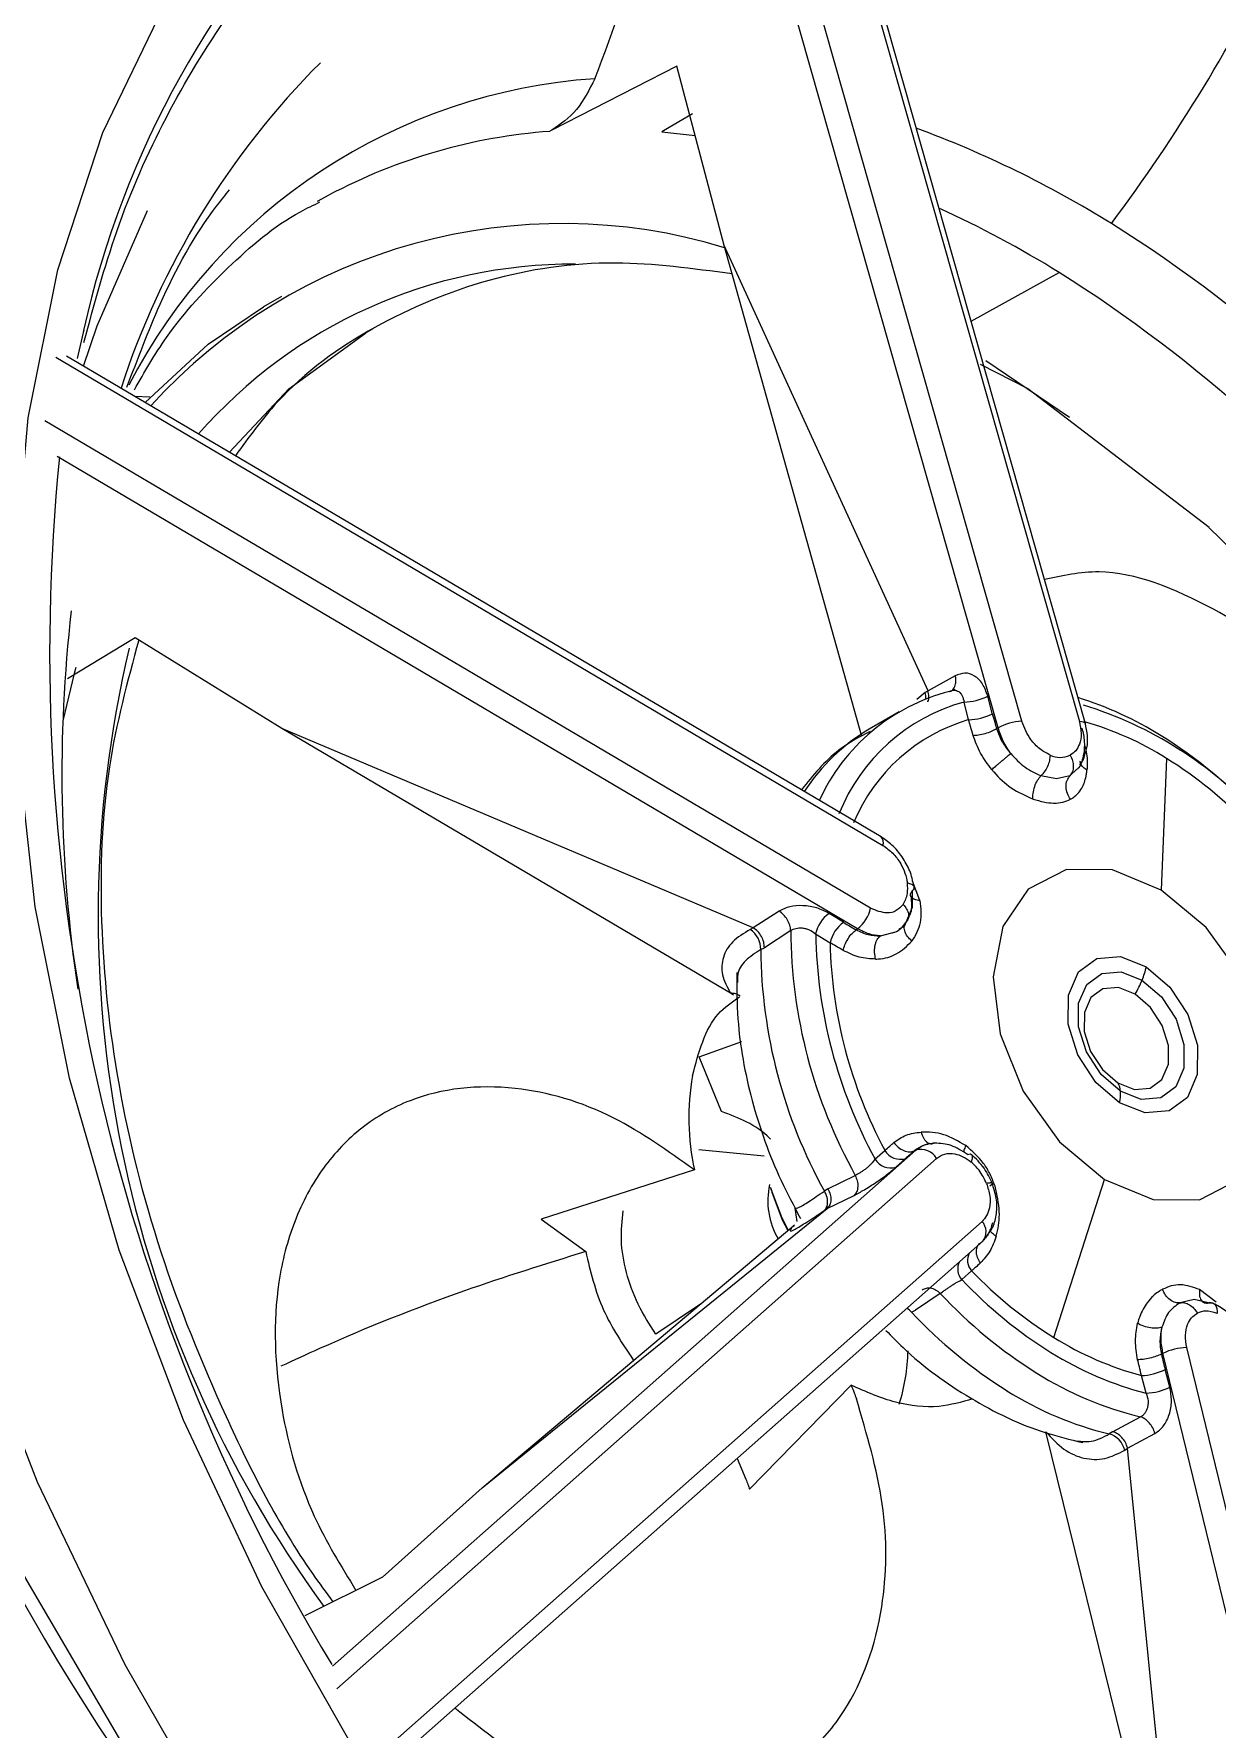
# Model space of a CAD drawing. Extents: x 943 to 1030, y 781 to 934.
# Drawn here: x 958.341 to 959.128, y 860.314 to 861.443 of the extents above; entities that cross this region are included whole.
import ezdxf

# ---------------------------------------------------------------- set-up
doc = ezdxf.new("R2010")
doc.units = 0
doc.header["$MEASUREMENT"] = 0
doc.layers.add('1', color=4, linetype='Continuous')
doc.layers.add('DIM', color=3, linetype='Continuous')
doc.layers.add('GEOMETRY', color=3, linetype='Continuous', lineweight=25)

# ---------------------------------------------------------------- blocks, each defined once
blk = doc.blocks.new('3.5 MID JET')
at = {"layer": 'GEOMETRY'}
for p, q in [((-0.3519, -0.8388), (-0.1807, -1.3435)), ((-0.3368, -0.8421), (-0.1703, -1.3329)), ((-0.2951, -0.8958), (-0.2989, -0.838)), ((-0.4121, -0.8534), (-0.2434, -1.3506)), ((-0.2312, -1.3551), (-0.4036, -0.8468)), ((-0.2951, -0.8958), (-0.2659, -0.9798)), ((0.345, -0.9857), (0.3372, -0.9337)), ((-0.2659, -0.9798), (-0.1833, -1.2635)), ((-0.2659, -0.9798), (-0.1858, -1.237)), ((0.4889, -1.0568), (0.4933, -1.0478)), ((-0.2095, -1.1611), (-0.2163, -1.126)), ((-0.3356, -1.1435), (-0.298, -1.2327)), ((-0.3135, -1.1439), (-0.3284, -1.1439)), ((0.5169, -1.1635), (0.5151, -1.1498)), ((0.4736, -1.2111), (0.4728, -1.2055)), ((0.566, -1.2101), (0.5669, -1.2189)), ((-0.1858, -1.237), (-0.1853, -1.2389)), ((-0.1851, -1.2392), (-0.1855, -1.238)), ((-0.1748, -1.2438), (-0.1836, -1.2415)), ((-0.1838, -1.261), (-0.1833, -1.2635)), ((-0.1833, -1.2635), (-0.1822, -1.2833)), ((-0.1714, -1.269), (-0.172, -1.2662)), ((-0.1714, -1.269), (-0.1702, -1.2892)), ((-0.746, -1.2822), (-0.4078, -1.3861)), ((-0.746, -1.2822), (-0.3767, -1.3401)), ((-0.2687, -1.2885), (-0.2685, -1.2914)), ((-0.2646, -1.311), (-0.2685, -1.2914)), ((-0.1653, -1.3055), (-0.1625, -1.3138)), ((-1.111, -1.3118), (-0.3586, -1.4322)), ((-0.1757, -1.3163), (-0.1728, -1.3245)), ((-1.1137, -1.3279), (-0.3613, -1.4483)), ((-0.2588, -1.336), (-0.2616, -1.3277)), ((-0.1704, -1.3318), (-0.1703, -1.3329)), ((-0.1697, -1.3411), (-0.1698, -1.343)), ((-0.1694, -1.3378), (-0.1695, -1.3388)), ((-0.3208, -1.3693), (-0.2369, -1.4412)), ((0.5493, -1.3722), (0.5492, -1.3707)), ((0.5564, -1.4654), (0.5493, -1.3722)), ((-0.4083, -1.3838), (-0.4078, -1.3861)), ((-0.4078, -1.3861), (-0.4057, -1.4067)), ((-0.3938, -1.3811), (-0.3943, -1.3785)), ((-0.3938, -1.3811), (-0.3918, -1.4021)), ((-0.0299, -1.3835), (-0.0306, -1.3793)), ((-0.0278, -1.3858), (-0.0301, -1.3833)), ((-0.028, -1.3856), (-0.0207, -1.393)), ((-0.0103, -1.3974), (-0.0207, -1.393)), ((-0.0102, -1.3987), (-0.0084, -1.3996)), ((-0.0182, -1.3995), (-0.0044, -1.4001)), ((0.0975, -1.4062), (0.4342, -1.4481)), ((-0.3788, -1.4116), (-0.3668, -1.4133)), ((0.103, -1.4355), (0.1, -1.4126)), ((-0.3811, -1.4277), (-0.3691, -1.4294)), ((-0.3588, -1.431), (-0.3586, -1.4322)), ((0.52, -1.4391), (0.5091, -1.4587)), ((0.5202, -1.4404), (0.52, -1.4391)), ((0.5231, -1.4626), (0.5202, -1.4404)), ((0.1082, -1.4564), (0.1059, -1.4496)), ((0.1084, -1.4586), (0.4342, -1.4481)), ((0.4342, -1.4481), (0.5564, -1.4654)), ((-0.3395, -1.4732), (-0.3336, -1.4651)), ((-0.3336, -1.4651), (-0.332, -1.4557)), ((0.1084, -1.4586), (0.1082, -1.4564)), ((0.1107, -1.4792), (0.1084, -1.4586)), ((-0.3409, -1.478), (-0.3289, -1.4711)), ((-0.3408, -1.4758), (-0.3393, -1.4737)), ((0.0802, -1.4761), (0.0922, -1.4779)), ((0.103, -1.4748), (0.1016, -1.4757)), ((0.0676, -1.4909), (0.0677, -1.4921)), ((0.0677, -1.4921), (0.793, -1.5799)), ((0.0779, -1.4922), (0.0899, -1.4939)), ((0.0214, -1.5149), (0.0273, -1.506)), ((0.0656, -1.5083), (0.8094, -1.5983)), ((0.0197, -1.5238), (0.0214, -1.5149)), ((0.0197, -1.5238), (0.0219, -1.5298)), ((0.7991, -1.6341), (0.0506, -1.5436)), ((0.0055, -1.5876), (-0.0738, -1.5503)), ((0.0477, -1.5467), (0.7919, -1.6368)), ((0.2398, -1.6158), (0.2961, -1.5791)), ((0.2681, -1.5978), (0.2953, -1.5748)), ((0.3242, -1.5802), (0.3314, -1.6468)), ((0.1363, -1.6731), (0.2681, -1.5977))]:
    blk.add_line(p, q, dxfattribs=at)
at = {"layer": 'GEOMETRY', "color": 4}
for p, q in [((-0.0195, -1.3541), (0.4765, -0.9846)), ((-0.0102, -1.3674), (0.5015, -0.9862)), ((0.2516, -1.0525), (0.345, -0.9857)), ((0.5376, -1.0094), (0.0252, -1.3911)), ((0.0309, -1.3922), (0.5356, -1.0162)), ((-0.0263, -1.2595), (0.2516, -1.0525)), ((0.0079, -1.2903), (0.2516, -1.0525)), ((-0.1163, -1.0851), (-0.1476, -1.1042)), ((-0.1255, -1.192), (-0.1163, -1.0851)), ((-0.1349, -1.2383), (-0.1143, -1.1999)), ((-0.0966, -1.2236), (-0.0572, -1.224)), ((-0.0572, -1.224), (-0.0589, -1.2541)), ((-0.1559, -1.2341), (-0.1594, -1.2337)), ((-0.0283, -1.261), (-0.0263, -1.2595)), ((-0.0073, -1.2894), (-0.0071, -1.2921)), ((-0.0033, -1.3127), (-0.0071, -1.2921)), ((0.0079, -1.2903), (0.0078, -1.288)), ((0.0116, -1.3106), (0.0079, -1.2903)), ((-0.0118, -1.3271), (-0.021, -1.3337)), ((-0.0119, -1.3472), (-0.0027, -1.3406)), ((-0.0197, -1.3529), (-0.0195, -1.3541)), ((-0.0296, -1.3663), (-0.0308, -1.374))]:
    blk.add_line(p, q, dxfattribs=at)
at = {"layer": 'GEOMETRY', "color": 4, "flags": 128}
for points in [[(-0.3312, -0.6935), (-0.2029, -0.6763), (-0.0741, -0.6686), (0.0537, -0.6707), (0.1791, -0.6824), (0.3006, -0.7036), (0.4168, -0.7341), (0.5262, -0.7735), (0.6276, -0.8214), (0.7199, -0.8771), (0.8018, -0.9401), (0.8726, -1.0096), (0.9313, -1.0848), (0.9773, -1.1648), (1.01, -1.2487)], [(0.9678, -1.6613), (0.9818, -1.604), (0.9929, -1.5104), (0.9895, -1.4176), (0.9714, -1.3267), (0.9391, -1.2385), (0.8928, -1.1543), (0.8332, -1.075), (0.7608, -1.0016), (0.6766, -0.9348), (0.5815, -0.8755), (0.4766, -0.8243), (0.3633, -0.782), (0.2427, -0.7488), (0.1164, -0.7254), (-0.0143, -0.7118), (-0.1477, -0.7084), (-0.2823, -0.7151), (-0.4165, -0.7318), (-0.5488, -0.7584)], [(-0.392, -0.8339), (-0.2699, -0.8192), (-0.1476, -0.8139), (-0.0266, -0.8182), (0.0917, -0.832), (0.2056, -0.8551), (0.3137, -0.8872), (0.4148, -0.9279), (0.5076, -0.9767), (0.5908, -1.033), (0.6634, -1.096), (0.7245, -1.1651), (0.7734, -1.2393), (0.8094, -1.3176)], [(-0.1869, -1.2337), (-0.179, -1.233), (-0.1594, -1.2337)], [(-0.1868, -1.2341), (-0.1777, -1.2334), (-0.1559, -1.2341)]]:
    blk.add_lwpolyline(points, dxfattribs=at)
at = {"layer": 'GEOMETRY', "flags": 128}
for points in [[(0.3421, -0.9418), (0.3389, -0.9392), (0.3128, -0.92)], [(0.525, -1.0241), (0.5463, -1.0429), (0.6041, -1.1033)], [(0.5468, -1.0333), (0.5459, -1.0325), (0.5314, -1.0221)], [(0.4869, -1.0525), (0.5064, -1.1062), (0.5151, -1.1498)], [(0.4347, -1.0914), (0.4583, -1.1441), (0.4728, -1.2055)], [(-0.0738, -1.5503), (-0.049, -1.5257), (-0.0369, -1.4975), (-0.0392, -1.469), (-0.0555, -1.4438), (-0.0838, -1.4249), (-0.1207, -1.4145), (-0.1618, -1.4139), (-0.2022, -1.4232), (-0.2369, -1.4412)], [(-0.2369, -1.4412), (-0.2617, -1.4659), (-0.2738, -1.4941), (-0.2715, -1.5225), (-0.2553, -1.5477), (-0.2269, -1.5667), (-0.19, -1.5771), (-0.1489, -1.5777), (-0.1085, -1.5684), (-0.0738, -1.5503)], [(-0.1937, -1.4701), (-0.1751, -1.4608), (-0.1535, -1.4569), (-0.1322, -1.4589), (-0.1144, -1.4664), (-0.1028, -1.4785), (-0.0993, -1.4932), (-0.1042, -1.5083), (-0.117, -1.5214)], [(-0.1868, -1.4736), (-0.1716, -1.466), (-0.154, -1.4628), (-0.1366, -1.4644), (-0.1221, -1.4706), (-0.1127, -1.4804), (-0.1098, -1.4924), (-0.1138, -1.5047), (-0.1242, -1.5154)], [(-0.131, -1.5076), (-0.1227, -1.499), (-0.1194, -1.4891), (-0.1218, -1.4796), (-0.1293, -1.4717), (-0.1409, -1.4668), (-0.1548, -1.4655), (-0.1689, -1.4681), (-0.181, -1.4741)], [(-0.117, -1.5214), (-0.1356, -1.5307), (-0.1572, -1.5347), (-0.1785, -1.5327), (-0.1963, -1.5251), (-0.2079, -1.5131), (-0.2114, -1.4984), (-0.2065, -1.4833), (-0.1937, -1.4701)], [(-0.1242, -1.5154), (-0.1394, -1.523), (-0.157, -1.5262), (-0.1744, -1.5246), (-0.1889, -1.5184), (-0.1984, -1.5086), (-0.2013, -1.4966), (-0.1972, -1.4843), (-0.1868, -1.4736)], [(-0.181, -1.4741), (-0.1893, -1.4827), (-0.1926, -1.4925), (-0.1903, -1.5021), (-0.1827, -1.51), (-0.1711, -1.5149), (-0.1572, -1.5162), (-0.1431, -1.5136), (-0.131, -1.5076)], [(0.0477, -1.5467), (0.0478, -1.5467), (0.0485, -1.5465), (0.0492, -1.5459), (0.0499, -1.5449), (0.0506, -1.5436)]]:
    blk.add_lwpolyline(points, dxfattribs=at)
at = {"layer": 'GEOMETRY'}
for centre, radius, start, end in [((-0.0417, -2.179), 1.5204, 62.0765, 102.8559), ((0.3148, -1.4981), 0.7518, 19.287, 61.7799), ((0.346, -1.4271), 0.6639, 9.6193, 58.7016), ((0.3528, -1.429), 0.6488, 3.4939, 58.9171), ((0.1876, -1.5418), 0.6227, 21.3818, 54.7664), ((0.2122, -1.2898), 0.3779, 341.1691, 39.9908), ((0.1453, -1.4547), 0.5459, 22.3068, 49.2142), ((0.148, -1.2115), 0.3701, 320.2975, 25.0031), ((0.1571, -1.2225), 0.3304, 336.9072, 26.0971), ((0.1973, -1.2526), 0.3711, 341.4551, 5.2186), ((-0.2389, -1.159), 0.1287, 229.8038, 245.868), ((-0.1775, -1.2589), 0.00667, 198.8883, 239.256), ((-0.1742, -1.2528), 0.0136, 240.2601, 279.5171), ((-0.1584, -1.5856), 0.3169, 110.3762, 125.2762), ((-0.2728, -1.2759), 0.0133, 287.7854, 305.4983), ((-0.1637, -1.3175), 0.012, 97.7052, 174.2559), ((-0.1551, -1.6089), 0.3174, 110.1777, 125.268), ((-0.1609, -1.3257), 0.012, 97.7052, 174.2553), ((-0.2087, -1.5158), 0.2309, 125.0808, 143.4989), ((-0.1548, -1.6101), 0.3019, 110.7235, 125.2904), ((-0.2582, -1.3376), 0.0105, 38.949, 109.3409), ((-0.1555, -1.6027), 0.286, 111.1728, 125.3084), ((-0.2553, -1.3459), 0.0105, 39.752, 109.2465), ((-0.1823, -1.3315), 0.0121, 277.3291, 353.1388), ((-0.2061, -1.5382), 0.2303, 125.0645, 143.7715), ((-0.2347, -1.3459), 0.00984, 208.1284, 291.2176), ((-0.2018, -1.5449), 0.2215, 125.1086, 143.0252), ((-0.1988, -1.5426), 0.2119, 125.1433, 142.4173), ((-0.4058, -1.3693), 0.0147, 260.238, 321.5744), ((-0.0386, -1.4628), 0.1196, 353.5718, 44.516), ((0.0289, -1.3873), 0.00535, 226.1527, 291.9743), ((-0.3443, -1.4249), 0.0369, 159.0294, 184.4799), ((-0.3323, -1.4265), 0.0369, 159.0294, 184.4799), ((-0.3979, -1.434), 0.0393, 338.7702, 2.6372), ((0.1098, -1.4435), 0.013, 243.5861, 263.0155), ((-0.1781, -1.4475), 0.0275, 235.3246, 251.4774), ((-0.1829, -1.4624), 0.0119, 250.6774, 278.9909), ((0.1144, -1.4894), 0.0367, 158.8341, 184.4563), ((0.1264, -1.4911), 0.0367, 158.8344, 184.4553), ((0.0333, -1.4959), 0.0346, 339.0981, 6.2826), ((-0.0772, -1.4682), 0.0667, 216.1879, 225.107), ((-0.0891, -1.4805), 0.0496, 224.8888, 235.7695), ((0.0478, -1.5286), 0.0155, 131.4709, 182.1751), ((-0.1421, -1.3813), 0.2632, 289.64, 320.0247), ((-0.1175, -1.413), 0.2136, 305.1781, 321.2405), ((-0.1152, -1.3971), 0.2361, 305.1843, 319.9927), ((-0.1598, -1.3542), 0.286, 291.1728, 305.3084), ((-0.1624, -1.3309), 0.3174, 290.1777, 305.268), ((-0.0913, -1.0546), 0.7276, 305.5147, 312.6688), ((-0.0664, -1.1083), 0.7154, 305.3878, 317.0044), ((-0.2087, -0.8767), 0.9406, 285.1992, 305.0426), ((-0.2052, -0.9026), 0.9635, 284.9918, 305.0326), ((1.3424, -1.1065), 1.1537, 210.4708, 221.3196)]:
    blk.add_arc(centre, radius, start, end, dxfattribs=at)
at = {"layer": 'GEOMETRY', "color": 4}
for centre, radius, start, end in [((-0.1456, -2.1292), 1.3011, 61.4788, 98.3956), ((-0.1171, -1.6096), 0.7787, 54.0292, 103.4331), ((-0.0946, -1.798), 0.9678, 60.7613, 75.715), ((-0.1541, -1.3499), 0.1605, 57.1393, 79.743), ((-0.1826, -1.2746), 0.0495, 54.4725, 97.9238), ((-0.1352, -1.602), 0.3378, 67.7558, 96.2441), ((-0.1323, -1.6248), 0.3377, 67.5549, 96.4452), ((-0.001, -1.2752), 0.0155, 245.7863, 304.2534), ((-0.1322, -1.6268), 0.3229, 68.1065, 95.8936), ((-0.1333, -1.6198), 0.3074, 68.5582, 95.4418), ((-0.025, -1.3458), 0.0229, 13.2466, 54.73), ((-0.0342, -1.3524), 0.0229, 13.2476, 54.7297), ((0.0034, -1.348), 0.0237, 194.9818, 234.9549), ((-0.027, -1.4525), 0.1309, 351.6051, 42.7125), ((-0.0296, -1.4304), 0.1308, 7.8255, 34.2835), ((-0.0327, -1.4619), 0.126, 352.7478, 45.3399)]:
    blk.add_arc(centre, radius, start, end, dxfattribs=at)
for points, knots in [([(0.3427, -0.9874), (0.3202, -0.9698), (0.2727, -0.9327), (0.1811, -0.89), (0.0761, -0.8583), (-0.0378, -0.8408), (-0.1559, -0.8394), (-0.244, -0.8459), (-0.29, -0.8571), (-0.2975, -0.8589)], [0, 0, 0, 0, 0.14755, 0.311609, 0.475667, 0.639726, 0.803785, 0.967843, 1, 1, 1, 1]), ([(-0.1255, -1.192), (-0.1071, -1.1805), (-0.0665, -1.1553), (-0.023, -1.1008), (-0.0067, -1.0453), (-0.0124, -0.9986), (-0.0274, -0.9638), (-0.0524, -0.933), (-0.0954, -0.8999), (-0.1587, -0.8756), (-0.2336, -0.8664), (-0.2776, -0.8731), (-0.2964, -0.876)], [0, 0, 0, 0, 0.101882, 0.223584, 0.365122, 0.442631, 0.518643, 0.597034, 0.671658, 0.809321, 0.91851, 1, 1, 1, 1]), ([(-0.1476, -1.1042), (-0.1449, -1.076), (-0.1389, -1.0131), (-0.1377, -0.9411), (-0.1392, -0.8971), (-0.1395, -0.8877)], [0, 0, 0, 0, 0.390126, 0.8694, 1, 1, 1, 1]), ([(-0.1476, -1.1042), (-0.161, -1.102), (-0.1869, -1.0977), (-0.2138, -1.103), (-0.2267, -1.1056)], [0, 0, 0, 0, 0.517611, 1, 1, 1, 1]), ([(-0.067, -1.2151), (-0.0544, -1.2249), (-0.036, -1.239), (-0.0321, -1.2582), (-0.0309, -1.2641)], [0, 0, 0, 0, 0.688261, 1, 1, 1, 1]), ([(-0.1263, -1.2466), (-0.1261, -1.2465), (-0.1133, -1.2414), (-0.1049, -1.2324), (-0.0966, -1.2236)], [0, 0, 0, 0, 0.017137, 1, 1, 1, 1]), ([(-0.0152, -1.2688), (-0.0247, -1.2648), (-0.0506, -1.254), (-0.0973, -1.2438), (-0.1447, -1.2411), (-0.1731, -1.2437), (-0.1825, -1.2445)], [0, 0, 0, 0, 0.187966, 0.512866, 0.839561, 1, 1, 1, 1]), ([(-0.0306, -1.2647), (-0.0296, -1.2641), (-0.0278, -1.2629), (-0.0268, -1.2606), (-0.0263, -1.2595)], [0, 0, 0, 0, 0.506671, 1, 1, 1, 1]), ([(0.0078, -1.288), (0.007, -1.2831), (0.0055, -1.2733), (-0.002, -1.2638), (-0.0125, -1.2584), (-0.0217, -1.2591), (-0.0263, -1.2595)], [0, 0, 0, 0, 0.251892, 0.500433, 0.749846, 1, 1, 1, 1]), ([(-0.0073, -1.2894), (-0.0081, -1.2851), (-0.0095, -1.2766), (-0.0148, -1.2691), (-0.0199, -1.2673), (-0.0216, -1.2666)], [0, 0, 0, 0, 0.402316, 0.793687, 1, 1, 1, 1]), ([(-0.1625, -1.3138), (-0.162, -1.3152), (-0.1612, -1.3177), (-0.1604, -1.3202), (-0.16, -1.3213)], [0, 0, 0, 0, 0.56002, 1, 1, 1, 1]), ([(-0.0033, -1.3127), (-0.0032, -1.3132), (-0.0031, -1.3144), (-0.0033, -1.3163), (-0.0038, -1.3184), (-0.0047, -1.3204), (-0.006, -1.3224), (-0.0082, -1.3249), (-0.0103, -1.3262), (-0.0118, -1.3271)], [0, 0, 0, 0, 0.115656, 0.23293, 0.352443, 0.474766, 0.600412, 0.729821, 1, 1, 1, 1]), ([(-0.0033, -1.3127), (-0.0022, -1.313), (0.0002, -1.3136), (0.0043, -1.3134), (0.0083, -1.3125), (0.0105, -1.3112), (0.0116, -1.3106)], [0, 0, 0, 0, 0.2491881, 0.5000001, 0.750812, 1, 1, 1, 1]), ([(-0.0027, -1.3406), (-0.0004, -1.3387), (0.004, -1.3349), (0.0091, -1.3267), (0.012, -1.318), (0.0117, -1.3131), (0.0116, -1.3106)], [0, 0, 0, 0, 0.254058, 0.503802, 0.751539, 1, 1, 1, 1]), ([(-0.16, -1.3213), (-0.1614, -1.3218), (-0.1642, -1.3227), (-0.1677, -1.3253), (-0.1701, -1.3285), (-0.1703, -1.3307), (-0.1704, -1.3318)], [0, 0, 0, 0, 0.240868, 0.5, 0.759132, 1, 1, 1, 1]), ([(-0.16, -1.3213), (-0.1593, -1.3244), (-0.1579, -1.3307), (-0.1597, -1.3374), (-0.1606, -1.3408)], [0, 0, 0, 0, 0.500266, 1, 1, 1, 1]), ([(-0.1804, -1.3647), (-0.1759, -1.3613), (-0.1667, -1.3545), (-0.1626, -1.3454), (-0.1606, -1.3408)], [0, 0, 0, 0, 0.4954, 1, 1, 1, 1]), ([(-0.1606, -1.3408), (-0.162, -1.3407), (-0.1641, -1.3405), (-0.1666, -1.341), (-0.1683, -1.3417), (-0.1695, -1.3426), (-0.1707, -1.3441), (-0.1708, -1.3455), (-0.1708, -1.3464)], [0, 0, 0, 0, 0.239694, 0.368513, 0.5, 0.631487, 0.760306, 1, 1, 1, 1]), ([(-0.0427, -1.3574), (-0.0411, -1.3541), (-0.038, -1.3475), (-0.032, -1.3423), (-0.029, -1.3397)], [0, 0, 0, 0, 0.499734, 1, 1, 1, 1]), ([(-0.029, -1.3397), (-0.0275, -1.3386), (-0.0249, -1.3365), (-0.0221, -1.3346), (-0.021, -1.3337)], [0, 0, 0, 0, 0.559971, 1, 1, 1, 1]), ([(-0.029, -1.3397), (-0.0281, -1.3405), (-0.026, -1.3421), (-0.0231, -1.3456), (-0.0207, -1.3495), (-0.0201, -1.3518), (-0.0197, -1.3529)], [0, 0, 0, 0, 0.2408679, 0.5, 0.7591321, 1, 1, 1, 1]), ([(-0.0197, -1.3529), (-0.0219, -1.3549), (-0.0263, -1.3588), (-0.0285, -1.3637), (-0.0296, -1.3663)], [0, 0, 0, 0, 0.497544, 1, 1, 1, 1]), ([(-0.0119, -1.3472), (-0.0133, -1.3482), (-0.016, -1.3501), (-0.0186, -1.3521), (-0.0197, -1.3529)], [0, 0, 0, 0, 0.559996, 1, 1, 1, 1]), ([(-0.0427, -1.3574), (-0.0429, -1.3579), (-0.0446, -1.3625), (-0.046, -1.3721), (-0.0427, -1.3801), (-0.041, -1.3843)], [0, 0, 0, 0, 0.062289, 0.507269, 1, 1, 1, 1]), ([(-0.0427, -1.3574), (-0.0413, -1.3577), (-0.0391, -1.3581), (-0.0363, -1.3593), (-0.0343, -1.3605), (-0.0325, -1.3619), (-0.0307, -1.3638), (-0.0301, -1.3653), (-0.0296, -1.3663)], [0, 0, 0, 0, 0.239694, 0.368513, 0.5, 0.631487, 0.760306, 1, 1, 1, 1]), ([(-0.0296, -1.3663), (-0.0285, -1.364), (-0.0261, -1.3596), (-0.0217, -1.356), (-0.0195, -1.3541)], [0, 0, 0, 0, 0.500163, 1, 1, 1, 1]), ([(0.0984, -1.4126), (0.0977, -1.4045), (0.0959, -1.3842), (0.0861, -1.3662), (0.0803, -1.3554)], [0, 0, 0, 0, 0.403553, 1, 1, 1, 1]), ([(-0.0163, -1.3884), (-0.0171, -1.3865), (-0.0189, -1.3826), (-0.0177, -1.3749), (-0.0131, -1.3703), (-0.0102, -1.3674)], [0, 0, 0, 0, 0.2815495, 0.5639712, 1, 1, 1, 1])]:
    blk.add_open_spline(points, degree=3, knots=knots, dxfattribs=at)
at = {"layer": 'GEOMETRY'}
for points, knots in [([(-0.394, -0.9065), (-0.4129, -0.9169), (-0.4588, -0.942), (-0.5072, -1.0009), (-0.5236, -1.0623), (-0.5148, -1.1109), (-0.493, -1.1542), (-0.4491, -1.1943), (-0.3815, -1.2243), (-0.3319, -1.2297), (-0.3076, -1.2324)], [0, 0, 0, 0, 0.109145, 0.264693, 0.433748, 0.523033, 0.606796, 0.757293, 0.880676, 1, 1, 1, 1]), ([(0.5395, -1.0304), (0.56, -1.0464), (0.6036, -1.0803), (0.6582, -1.1384), (0.705, -1.2027), (0.7331, -1.2557), (0.7452, -1.2872), (0.7483, -1.2953)], [0, 0, 0, 0, 0.2081032, 0.4430408, 0.6791165, 0.9169209, 1, 1, 1, 1]), ([(0.4974, -1.0491), (0.5058, -1.06), (0.5275, -1.0886), (0.5493, -1.1382), (0.5635, -1.1814), (0.5647, -1.2065), (0.565, -1.2114)], [0, 0, 0, 0, 0.2154602, 0.5615699, 0.9151795, 1, 1, 1, 1]), ([(0.501, -1.0453), (0.5155, -1.0591), (0.5493, -1.0911), (0.5801, -1.1298), (0.5935, -1.155), (0.5957, -1.1591)], [0, 0, 0, 0, 0.385574, 0.899847, 1, 1, 1, 1]), ([(0.4147, -1.4457), (0.4281, -1.423), (0.4569, -1.374), (0.4767, -1.2947), (0.4768, -1.2125), (0.4616, -1.1444), (0.4388, -1.1071), (0.431, -1.0942)], [0, 0, 0, 0, 0.1963482, 0.4240435, 0.6517388, 0.8794341, 1, 1, 1, 1]), ([(-0.3284, -1.1439), (-0.3297, -1.1439), (-0.3321, -1.1438), (-0.3345, -1.1436), (-0.3356, -1.1435)], [0, 0, 0, 0, 0.559997, 1, 1, 1, 1]), ([(-0.3376, -1.3037), (-0.3367, -1.2961), (-0.3348, -1.2797), (-0.3213, -1.255), (-0.3058, -1.2401), (-0.298, -1.2327)], [0, 0, 0, 0, 0.301112, 0.650556, 1, 1, 1, 1]), ([(-0.298, -1.2327), (-0.2998, -1.2326), (-0.303, -1.2326), (-0.3062, -1.2324), (-0.3076, -1.2324)], [0, 0, 0, 0, 0.559994, 1, 1, 1, 1]), ([(-0.1858, -1.237), (-0.1865, -1.2359), (-0.1878, -1.2337), (-0.1879, -1.2377), (-0.1867, -1.2465), (-0.1848, -1.2562), (-0.1838, -1.261)], [0, 0, 0, 0, 0.253043, 0.503165, 0.751803, 1, 1, 1, 1]), ([(-0.1749, -1.2438), (-0.1751, -1.2444), (-0.1756, -1.2456), (-0.1746, -1.2533), (-0.1728, -1.2619), (-0.172, -1.2662)], [0, 0, 0, 0, 0.324618, 0.65764, 1, 1, 1, 1]), ([(-0.2733, -1.2681), (-0.2783, -1.2701), (-0.3012, -1.2791), (-0.3379, -1.3017), (-0.372, -1.3318), (-0.3876, -1.353), (-0.3927, -1.36)], [0, 0, 0, 0, 0.100555, 0.459158, 0.822862, 1, 1, 1, 1]), ([(-0.1822, -1.2833), (-0.182, -1.2858), (-0.1815, -1.2908), (-0.1799, -1.3001), (-0.1779, -1.3093), (-0.1764, -1.3139), (-0.1757, -1.3163)], [0, 0, 0, 0, 0.24729, 0.494836, 0.744809, 1, 1, 1, 1]), ([(-0.1702, -1.2892), (-0.1715, -1.2892), (-0.1742, -1.2892), (-0.1779, -1.288), (-0.1809, -1.2859), (-0.1817, -1.2842), (-0.1822, -1.2833)], [0, 0, 0, 0, 0.242364, 0.5, 0.757636, 1, 1, 1, 1]), ([(-0.1653, -1.3055), (-0.166, -1.3044), (-0.167, -1.3026), (-0.1682, -1.2996), (-0.1689, -1.2973), (-0.1695, -1.2951), (-0.1699, -1.2929), (-0.1701, -1.2909), (-0.1702, -1.2898), (-0.1702, -1.2892)], [0, 0, 0, 0, 0.27029, 0.399726, 0.525381, 0.647695, 0.767179, 0.884407, 1, 1, 1, 1]), ([(-0.2646, -1.311), (-0.2634, -1.3104), (-0.2611, -1.3091), (-0.2588, -1.3065), (-0.2575, -1.3036), (-0.2578, -1.3017), (-0.2579, -1.3008)], [0, 0, 0, 0, 0.249188, 0.5, 0.750812, 1, 1, 1, 1]), ([(-0.2646, -1.311), (-0.2644, -1.3115), (-0.2642, -1.3126), (-0.2637, -1.3145), (-0.2633, -1.3167), (-0.2628, -1.319), (-0.2624, -1.3213), (-0.2619, -1.3245), (-0.2618, -1.3264), (-0.2616, -1.3277)], [0, 0, 0, 0, 0.115656, 0.23293, 0.352443, 0.474766, 0.600412, 0.729821, 1, 1, 1, 1]), ([(-0.1704, -1.3318), (-0.1708, -1.3304), (-0.1717, -1.328), (-0.1725, -1.3256), (-0.1728, -1.3245)], [0, 0, 0, 0, 0.559996, 1, 1, 1, 1]), ([(-0.3767, -1.3401), (-0.382, -1.3421), (-0.3927, -1.346), (-0.4033, -1.3563), (-0.4093, -1.369), (-0.4086, -1.3789), (-0.4083, -1.3838)], [0, 0, 0, 0, 0.253043, 0.503165, 0.751803, 1, 1, 1, 1]), ([(-0.2562, -1.3435), (-0.2567, -1.3421), (-0.2576, -1.3395), (-0.2584, -1.3371), (-0.2588, -1.336)], [0, 0, 0, 0, 0.559971, 1, 1, 1, 1]), ([(-0.1708, -1.3464), (-0.1701, -1.3438), (-0.1688, -1.3387), (-0.1698, -1.3341), (-0.1704, -1.3318)], [0, 0, 0, 0, 0.502456, 1, 1, 1, 1]), ([(-0.1703, -1.3329), (-0.1698, -1.3352), (-0.1687, -1.3396), (-0.1701, -1.3441), (-0.1708, -1.3464)], [0, 0, 0, 0, 0.499837, 1, 1, 1, 1]), ([(-0.2562, -1.3435), (-0.2548, -1.3433), (-0.2519, -1.3428), (-0.2479, -1.3438), (-0.2449, -1.3458), (-0.2442, -1.3477), (-0.2438, -1.3487)], [0, 0, 0, 0, 0.240868, 0.5, 0.759132, 1, 1, 1, 1]), ([(-0.2438, -1.36), (-0.2466, -1.3575), (-0.2521, -1.3524), (-0.2548, -1.3464), (-0.2562, -1.3435)], [0, 0, 0, 0, 0.499734, 1, 1, 1, 1]), ([(-0.2347, -1.3611), (-0.2367, -1.3595), (-0.2407, -1.3562), (-0.2427, -1.3519), (-0.2436, -1.3498)], [0, 0, 0, 0, 0.500163, 1, 1, 1, 1]), ([(-0.242, -1.3528), (-0.2407, -1.3554), (-0.238, -1.3605), (-0.2303, -1.3663), (-0.2208, -1.3703), (-0.2137, -1.3709), (-0.2101, -1.3712)], [0, 0, 0, 0, 0.257371, 0.507732, 0.75431, 1, 1, 1, 1]), ([(-0.1807, -1.3435), (-0.1804, -1.3455), (-0.1796, -1.3496), (-0.1821, -1.3555), (-0.1862, -1.3603), (-0.1899, -1.3626), (-0.1917, -1.3637)], [0, 0, 0, 0, 0.279487, 0.558972, 0.778217, 1, 1, 1, 1]), ([(-0.1862, -1.3634), (-0.1827, -1.361), (-0.1757, -1.3562), (-0.1725, -1.3496), (-0.1709, -1.3464)], [0, 0, 0, 0, 0.502005, 1, 1, 1, 1]), ([(-0.3892, -1.3552), (-0.3912, -1.3585), (-0.3954, -1.3655), (-0.3947, -1.374), (-0.3943, -1.3785)], [0, 0, 0, 0, 0.4789007, 1, 1, 1, 1]), ([(-0.2438, -1.36), (-0.2437, -1.3599), (-0.2436, -1.3599), (-0.2435, -1.3598), (-0.2435, -1.3598)], [0, 0, 0, 0, 0.558215, 1, 1, 1, 1]), ([(-0.2438, -1.36), (-0.2433, -1.3604), (-0.2392, -1.3636), (-0.2295, -1.3693), (-0.2186, -1.3712), (-0.2129, -1.3722)], [0, 0, 0, 0, 0.0622899, 0.5072698, 1, 1, 1, 1]), ([(-0.2435, -1.3598), (-0.2424, -1.3591), (-0.2405, -1.3579), (-0.2389, -1.3578), (-0.2382, -1.3578)], [0, 0, 0, 0, 0.555697, 1, 1, 1, 1]), ([(-0.209, -1.3677), (-0.2119, -1.3674), (-0.2177, -1.3669), (-0.2244, -1.3637), (-0.229, -1.3596), (-0.2305, -1.3566), (-0.2312, -1.3551)], [0, 0, 0, 0, 0.279969, 0.561465, 0.781437, 1, 1, 1, 1]), ([(-0.2129, -1.3722), (-0.21, -1.3723), (-0.2043, -1.3725), (-0.1929, -1.3708), (-0.1854, -1.3672), (-0.1804, -1.3647)], [0, 0, 0, 0, 0.252047, 0.501713, 1, 1, 1, 1]), ([(-0.209, -1.3677), (-0.2056, -1.3675), (-0.1995, -1.3672), (-0.1941, -1.3648), (-0.1917, -1.3637)], [0, 0, 0, 0, 0.5593445, 1, 1, 1, 1]), ([(-0.1862, -1.3634), (-0.1863, -1.3641), (-0.1865, -1.3655), (-0.1878, -1.3662), (-0.1895, -1.3657), (-0.191, -1.3644), (-0.1917, -1.3637)], [0, 0, 0, 0, 0.25, 0.5, 0.75, 1, 1, 1, 1]), ([(-0.1804, -1.3647), (-0.1812, -1.3638), (-0.1826, -1.3623), (-0.1836, -1.3618), (-0.184, -1.3616)], [0, 0, 0, 0, 0.597718, 1, 1, 1, 1]), ([(-0.2113, -1.3692), (-0.2111, -1.3698), (-0.2108, -1.3711), (-0.2102, -1.3713), (-0.2096, -1.3703), (-0.2092, -1.3686), (-0.209, -1.3677)], [0, 0, 0, 0, 0.25, 0.5, 0.75, 1, 1, 1, 1]), ([(-0.2105, -1.3712), (-0.2066, -1.371), (-0.1984, -1.3708), (-0.191, -1.3675), (-0.1871, -1.3657)], [0, 0, 0, 0, 0.473018, 1, 1, 1, 1]), ([(-0.0308, -1.374), (-0.0309, -1.3747), (-0.0317, -1.3788), (-0.0296, -1.3826), (-0.028, -1.3856)], [0, 0, 0, 0, 0.1795969, 1, 1, 1, 1]), ([(0.5698, -1.4118), (0.5645, -1.4055), (0.5538, -1.3928), (0.5508, -1.3791), (0.5493, -1.3722)], [0, 0, 0, 0, 0.499405, 1, 1, 1, 1]), ([(-0.041, -1.3843), (-0.0397, -1.3837), (-0.0369, -1.3825), (-0.0328, -1.3823), (-0.0295, -1.3833), (-0.0285, -1.3849), (-0.028, -1.3856)], [0, 0, 0, 0, 0.240496, 0.499966, 0.759455, 1, 1, 1, 1]), ([(-0.0182, -1.3995), (-0.0207, -1.3989), (-0.0256, -1.3976), (-0.0319, -1.3942), (-0.0372, -1.3898), (-0.0397, -1.3861), (-0.041, -1.3843)], [0, 0, 0, 0, 0.251184, 0.500061, 0.748907, 1, 1, 1, 1]), ([(-0.0163, -1.3884), (-0.0175, -1.3888), (-0.02, -1.3895), (-0.0235, -1.3893), (-0.0264, -1.388), (-0.0275, -1.3864), (-0.028, -1.3856)], [0, 0, 0, 0, 0.25, 0.5, 0.75, 1, 1, 1, 1]), ([(-0.013, -1.3952), (-0.0169, -1.3941), (-0.0222, -1.3925), (-0.0251, -1.3889), (-0.0258, -1.388)], [0, 0, 0, 0, 0.7342321, 1, 1, 1, 1]), ([(-0.0182, -1.3995), (-0.0176, -1.3985), (-0.0162, -1.3964), (-0.0139, -1.395), (-0.0117, -1.3952), (-0.0108, -1.3967), (-0.0103, -1.3974)], [0, 0, 0, 0, 0.2405544, 0.5000272, 0.7594848, 1, 1, 1, 1]), ([(-0.0163, -1.3884), (-0.0146, -1.3904), (-0.0117, -1.3939), (-0.0065, -1.3957), (-0.0042, -1.3965)], [0, 0, 0, 0, 0.559115, 1, 1, 1, 1]), ([(-0.0087, -1.3995), (-0.0054, -1.4001), (0.0012, -1.4015), (0.0119, -1.4005), (0.0222, -1.3977), (0.0278, -1.3941), (0.0307, -1.3924)], [0, 0, 0, 0, 0.250991, 0.499013, 0.747357, 1, 1, 1, 1]), ([(0.0252, -1.3911), (0.0228, -1.3926), (0.0181, -1.3955), (0.01, -1.3975), (0.0023, -1.3978), (-0.002, -1.3969), (-0.0042, -1.3965)], [0, 0, 0, 0, 0.279241, 0.558489, 0.777524, 1, 1, 1, 1]), ([(-0.4057, -1.4067), (-0.4044, -1.4068), (-0.4017, -1.4069), (-0.3977, -1.406), (-0.3942, -1.4045), (-0.3926, -1.4029), (-0.3918, -1.4021)], [0, 0, 0, 0, 0.249188, 0.5, 0.750812, 1, 1, 1, 1]), ([(-0.4057, -1.4067), (-0.4052, -1.4091), (-0.404, -1.4138), (-0.3982, -1.4205), (-0.3902, -1.4257), (-0.3842, -1.427), (-0.3811, -1.4277)], [0, 0, 0, 0, 0.248426, 0.496166, 0.745927, 1, 1, 1, 1]), ([(-0.3788, -1.4116), (-0.3805, -1.4115), (-0.3831, -1.4113), (-0.3861, -1.4099), (-0.3881, -1.4087), (-0.3896, -1.4072), (-0.3908, -1.4056), (-0.3916, -1.4039), (-0.3918, -1.4027), (-0.3918, -1.4021)], [0, 0, 0, 0, 0.270234, 0.399657, 0.525307, 0.647625, 0.767124, 0.884374, 1, 1, 1, 1]), ([(-0.3668, -1.4133), (-0.3648, -1.4136), (-0.3612, -1.4142), (-0.3576, -1.4148), (-0.3561, -1.415)], [0, 0, 0, 0, 0.5600204, 1, 1, 1, 1]), ([(-0.3588, -1.431), (-0.3588, -1.4298), (-0.3588, -1.4274), (-0.3583, -1.4228), (-0.3573, -1.4184), (-0.3565, -1.4161), (-0.3561, -1.415)], [0, 0, 0, 0, 0.240868, 0.5, 0.759132, 1, 1, 1, 1]), ([(-0.3561, -1.415), (-0.3519, -1.416), (-0.3436, -1.4179), (-0.337, -1.4223), (-0.3337, -1.4244)], [0, 0, 0, 0, 0.500266, 1, 1, 1, 1]), ([(0.5698, -1.4118), (0.5954, -1.436), (0.6466, -1.4843), (0.7102, -1.5211), (0.742, -1.5395)], [0, 0, 0, 0, 0.500491, 1, 1, 1, 1]), ([(-0.3588, -1.431), (-0.3607, -1.4307), (-0.3641, -1.4301), (-0.3676, -1.4296), (-0.3691, -1.4294)], [0, 0, 0, 0, 0.559996, 1, 1, 1, 1]), ([(-0.3423, -1.4383), (-0.3448, -1.4366), (-0.3496, -1.4332), (-0.3557, -1.4317), (-0.3588, -1.431)], [0, 0, 0, 0, 0.502456, 1, 1, 1, 1]), ([(-0.3586, -1.4322), (-0.3556, -1.4329), (-0.3495, -1.4341), (-0.3447, -1.4369), (-0.3423, -1.4383)], [0, 0, 0, 0, 0.499837, 1, 1, 1, 1]), ([(-0.3423, -1.4383), (-0.3422, -1.4372), (-0.3419, -1.435), (-0.34, -1.431), (-0.3372, -1.4273), (-0.3351, -1.4255), (-0.334, -1.4246)], [0, 0, 0, 0, 0.2394331, 0.498119, 0.7578512, 1, 1, 1, 1]), ([(-0.334, -1.4246), (-0.334, -1.4246), (-0.3339, -1.4245), (-0.3338, -1.4244), (-0.3337, -1.4244)], [0, 0, 0, 0, 0.561783, 1, 1, 1, 1]), ([(-0.3192, -1.4484), (-0.3193, -1.4476), (-0.3196, -1.4454), (-0.3202, -1.443), (-0.3214, -1.4395), (-0.3239, -1.4344), (-0.3281, -1.4291), (-0.3319, -1.4258), (-0.3331, -1.4248), (-0.3336, -1.4245), (-0.3337, -1.4244)], [0, 0, 0, 0, 0.086862, 0.245415, 0.271542, 0.493338, 0.846442, 0.948746, 0.980805, 1, 1, 1, 1]), ([(-0.332, -1.4557), (-0.3327, -1.4524), (-0.334, -1.4458), (-0.3396, -1.4408), (-0.3424, -1.4383)], [0, 0, 0, 0, 0.502636, 1, 1, 1, 1]), ([(-0.3613, -1.4483), (-0.3585, -1.4489), (-0.353, -1.4503), (-0.3473, -1.4543), (-0.3438, -1.4588), (-0.3432, -1.462), (-0.3429, -1.4636)], [0, 0, 0, 0, 0.279557, 0.559889, 0.77945, 1, 1, 1, 1]), ([(-0.332, -1.4557), (-0.3317, -1.4547), (-0.331, -1.4527), (-0.3279, -1.4502), (-0.3237, -1.4486), (-0.3207, -1.4484), (-0.3192, -1.4484)], [0, 0, 0, 0, 0.240558, 0.500061, 0.759531, 1, 1, 1, 1]), ([(-0.3289, -1.4711), (-0.3259, -1.4678), (-0.3214, -1.4628), (-0.3191, -1.4547), (-0.3192, -1.4505), (-0.3192, -1.4484)], [0, 0, 0, 0, 0.498623, 0.748611, 1, 1, 1, 1]), ([(-0.3481, -1.4757), (-0.3463, -1.4736), (-0.3431, -1.4697), (-0.3429, -1.4655), (-0.3429, -1.4636)], [0, 0, 0, 0, 0.559342, 1, 1, 1, 1]), ([(-0.332, -1.4557), (-0.3323, -1.4566), (-0.3329, -1.4586), (-0.3355, -1.4611), (-0.3389, -1.4629), (-0.3415, -1.4634), (-0.3429, -1.4636)], [0, 0, 0, 0, 0.25, 0.5, 0.75, 1, 1, 1, 1]), ([(0.1018, -1.4557), (0.1019, -1.4558), (0.1024, -1.4566), (0.1047, -1.4578), (0.1071, -1.4583), (0.1084, -1.4586)], [0, 0, 0, 0, 0.0248115, 0.5124058, 1, 1, 1, 1]), ([(-0.3789, -1.4867), (-0.3755, -1.4871), (-0.3686, -1.4877), (-0.358, -1.4857), (-0.3482, -1.4819), (-0.3434, -1.4779), (-0.3409, -1.4759)], [0, 0, 0, 0, 0.250159, 0.497716, 0.746586, 1, 1, 1, 1]), ([(-0.3395, -1.4732), (-0.3397, -1.474), (-0.3402, -1.4756), (-0.3422, -1.4768), (-0.3448, -1.477), (-0.347, -1.4761), (-0.3481, -1.4757)], [0, 0, 0, 0, 0.25, 0.5, 0.75, 1, 1, 1, 1]), ([(-0.3289, -1.4711), (-0.3301, -1.4705), (-0.3325, -1.4692), (-0.3359, -1.4691), (-0.3385, -1.4704), (-0.3392, -1.4723), (-0.3395, -1.4732)], [0, 0, 0, 0, 0.240496, 0.499966, 0.759455, 1, 1, 1, 1]), ([(0.0437, -1.4774), (0.043, -1.4777), (0.0373, -1.4794), (0.0264, -1.4845), (0.0189, -1.4915), (0.015, -1.4952)], [0, 0, 0, 0, 0.0584, 0.507268, 1, 1, 1, 1]), ([(0.0437, -1.4774), (0.048, -1.4764), (0.0566, -1.4742), (0.0652, -1.4746), (0.0695, -1.4748)], [0, 0, 0, 0, 0.499734, 1, 1, 1, 1]), ([(0.0437, -1.4774), (0.044, -1.4785), (0.0446, -1.4801), (0.0454, -1.4828), (0.0461, -1.4851), (0.0469, -1.4874), (0.0478, -1.4903), (0.0483, -1.492), (0.0486, -1.4932)], [0, 0, 0, 0, 0.239694, 0.368513, 0.5, 0.631487, 0.760306, 1, 1, 1, 1]), ([(0.0695, -1.4748), (0.0691, -1.4759), (0.0683, -1.4782), (0.0675, -1.4827), (0.0672, -1.4873), (0.0674, -1.4897), (0.0676, -1.4909)], [0, 0, 0, 0, 0.240868, 0.5, 0.759132, 1, 1, 1, 1]), ([(0.0695, -1.4748), (0.0715, -1.4751), (0.0751, -1.4755), (0.0786, -1.4759), (0.0802, -1.4761)], [0, 0, 0, 0, 0.559971, 1, 1, 1, 1]), ([(0.1025, -1.4716), (0.1025, -1.4722), (0.1026, -1.4733), (0.1021, -1.4749), (0.1013, -1.4762), (0.1001, -1.4773), (0.0985, -1.478), (0.096, -1.4786), (0.0938, -1.4781), (0.0922, -1.4779)], [0, 0, 0, 0, 0.115625, 0.232876, 0.352376, 0.474696, 0.600347, 0.72977, 1, 1, 1, 1]), ([(0.1025, -1.4716), (0.1025, -1.4722), (0.1024, -1.4733), (0.103, -1.4748), (0.1041, -1.4762), (0.1051, -1.477), (0.1057, -1.4774)], [0, 0, 0, 0, 0.248997, 0.498404, 0.749054, 1, 1, 1, 1]), ([(0.1057, -1.4774), (0.1064, -1.4778), (0.1078, -1.4787), (0.1097, -1.4791), (0.1107, -1.4792)], [0, 0, 0, 0, 0.500899, 1, 1, 1, 1]), ([(0.0899, -1.4939), (0.0929, -1.4941), (0.0988, -1.4944), (0.1059, -1.4913), (0.1105, -1.4861), (0.1106, -1.4815), (0.1107, -1.4792)], [0, 0, 0, 0, 0.255068, 0.505102, 0.752739, 1, 1, 1, 1]), ([(0.015, -1.4952), (0.0134, -1.4971), (0.0102, -1.5009), (0.007, -1.5068), (0.0051, -1.5127), (0.0052, -1.5163), (0.0052, -1.5181)], [0, 0, 0, 0, 0.25044, 0.499721, 0.749135, 1, 1, 1, 1]), ([(0.015, -1.4952), (0.0161, -1.4956), (0.0185, -1.4965), (0.0223, -1.4993), (0.0255, -1.5027), (0.0267, -1.505), (0.0273, -1.5061)], [0, 0, 0, 0, 0.240496, 0.499967, 0.759456, 1, 1, 1, 1]), ([(0.0486, -1.4932), (0.0445, -1.4948), (0.0361, -1.4978), (0.0302, -1.5033), (0.0273, -1.5061)], [0, 0, 0, 0, 0.497296, 1, 1, 1, 1]), ([(0.0676, -1.4909), (0.0644, -1.4908), (0.0581, -1.4905), (0.0518, -1.4923), (0.0486, -1.4932)], [0, 0, 0, 0, 0.497544, 1, 1, 1, 1]), ([(0.0486, -1.4932), (0.0518, -1.4926), (0.0582, -1.4914), (0.0645, -1.4919), (0.0677, -1.4921)], [0, 0, 0, 0, 0.500163, 1, 1, 1, 1]), ([(0.0779, -1.4922), (0.0759, -1.492), (0.0725, -1.4915), (0.0691, -1.4911), (0.0676, -1.4909)], [0, 0, 0, 0, 0.559996, 1, 1, 1, 1]), ([(0.0376, -1.517), (0.0365, -1.5164), (0.0343, -1.5153), (0.0312, -1.5125), (0.0287, -1.5093), (0.0277, -1.5071), (0.0273, -1.506)], [0, 0, 0, 0, 0.25, 0.5, 0.75, 1, 1, 1, 1]), ([(0.0376, -1.517), (0.0396, -1.5153), (0.0436, -1.512), (0.0535, -1.5082), (0.061, -1.5082), (0.0656, -1.5083)], [0, 0, 0, 0, 0.280872, 0.563481, 1, 1, 1, 1]), ([(0.0052, -1.5181), (0.0066, -1.5179), (0.0096, -1.5174), (0.0141, -1.5184), (0.0178, -1.5206), (0.0191, -1.5228), (0.0197, -1.5238)], [0, 0, 0, 0, 0.2405537, 0.5000266, 0.7594846, 1, 1, 1, 1]), ([(0.0052, -1.5181), (0.0053, -1.5188), (0.0055, -1.5205), (0.0061, -1.5224), (0.0072, -1.5251), (0.0095, -1.5289), (0.0135, -1.5325), (0.0171, -1.5347), (0.0183, -1.5354), (0.0187, -1.5356), (0.0189, -1.5357)], [0, 0, 0, 0, 0.088151, 0.245551, 0.275567, 0.493536, 0.84661, 0.948841, 0.980855, 1, 1, 1, 1]), ([(0.0192, -1.5355), (0.0202, -1.5348), (0.0224, -1.5336), (0.025, -1.5333), (0.026, -1.5339), (0.0263, -1.5341)], [0, 0, 0, 0, 0.427109, 0.885231, 1, 1, 1, 1]), ([(0.0219, -1.5298), (0.0221, -1.5304), (0.0231, -1.5337), (0.0267, -1.536), (0.0296, -1.5379)], [0, 0, 0, 0, 0.190641, 1, 1, 1, 1]), ([(0.0237, -1.5326), (0.0245, -1.534), (0.026, -1.5364), (0.0285, -1.5382), (0.0296, -1.539)], [0, 0, 0, 0, 0.565979, 1, 1, 1, 1]), ([(0.0506, -1.5436), (0.0479, -1.543), (0.0424, -1.5419), (0.0368, -1.5382), (0.0333, -1.5339), (0.0326, -1.5308), (0.0323, -1.5292)], [0, 0, 0, 0, 0.279483, 0.558942, 0.778157, 1, 1, 1, 1]), ([(0.0189, -1.5357), (0.0189, -1.5356), (0.019, -1.5356), (0.0191, -1.5355), (0.0192, -1.5355)], [0, 0, 0, 0, 0.558215, 1, 1, 1, 1]), ([(0.0338, -1.5407), (0.0322, -1.5404), (0.0265, -1.5394), (0.022, -1.5372), (0.0189, -1.5357)], [0, 0, 0, 0, 0.292145, 1, 1, 1, 1]), ([(0.0458, -1.5434), (0.0428, -1.5429), (0.0368, -1.5418), (0.032, -1.5392), (0.0296, -1.5379)], [0, 0, 0, 0, 0.499837, 1, 1, 1, 1]), ([(0.0296, -1.539), (0.0305, -1.5398), (0.0334, -1.5423), (0.0397, -1.5452), (0.0451, -1.5462), (0.0478, -1.5467)], [0, 0, 0, 0, 0.203819, 0.605375, 1, 1, 1, 1]), ([(-0.018, -1.7064), (-0.0043, -1.7024), (0.0348, -1.6908), (0.0914, -1.653), (0.1383, -1.6055), (0.1445, -1.5707), (0.1467, -1.5587)], [0, 0, 0, 0, 0.157386, 0.451885, 0.811223, 1, 1, 1, 1]), ([(-0.0118, -1.7227), (0.0014, -1.7199), (0.0534, -1.7086), (0.1009, -1.6882), (0.1363, -1.673)], [0, 0, 0, 0, 0.253789, 1, 1, 1, 1])]:
    blk.add_open_spline(points, degree=3, knots=knots, dxfattribs=at)
at = {"layer": 'GEOMETRY', "color": 4}
for points in [[(-0.2163, -1.126), (-0.2087, -1.1246), (-0.1935, -1.122), (-0.1706, -1.1233), (-0.1492, -1.1282), (-0.1379, -1.1346), (-0.1322, -1.1378)], [(-0.0071, -1.2921), (-0.0059, -1.2925), (-0.0036, -1.2933), (0.0006, -1.2933), (0.0047, -1.2924), (0.0068, -1.291), (0.0079, -1.2903)]]:
    blk.add_open_spline(points, degree=3, dxfattribs=at)
at = {"layer": 'GEOMETRY'}
for points in [[(-0.1714, -1.269), (-0.1728, -1.269), (-0.1755, -1.2691), (-0.1791, -1.268), (-0.182, -1.2662), (-0.1829, -1.2644), (-0.1833, -1.2635)], [(-0.4078, -1.3861), (-0.4064, -1.3862), (-0.4037, -1.3864), (-0.3997, -1.3855), (-0.3961, -1.3837), (-0.3946, -1.382), (-0.3938, -1.3811)], [(-0.0041, -1.3965), (-0.0047, -1.3973), (-0.006, -1.3989), (-0.0078, -1.3998), (-0.0094, -1.3994), (-0.01, -1.3981), (-0.0103, -1.3974)], [(0.0323, -1.5292), (0.031, -1.5293), (0.0282, -1.5295), (0.0245, -1.5284), (0.0213, -1.5265), (0.0202, -1.5247), (0.0197, -1.5238)]]:
    blk.add_open_spline(points, degree=3, dxfattribs=at)
blk = doc.blocks.new('AIRA')
at = {"layer": '1', "color": 3, "linetype": 'Continuous', "lineweight": 25}
for points, knots in [([(12.9176, 60.1096), (12.961, 60.1157), (13.0478, 60.128), (13.1785, 60.1431), (13.3129, 60.1561), (13.4511, 60.1666), (13.5884, 60.174), (13.7323, 60.1788), (13.8852, 60.1803), (14.0143, 60.1782), (14.1076, 60.1749), (14.1626, 60.1724), (14.2173, 60.1695), (14.2668, 60.1664), (14.3145, 60.163), (14.366, 60.159), (14.4328, 60.1531), (14.496, 60.1466), (14.5506, 60.1404), (14.5917, 60.1354), (14.6356, 60.1297), (14.6823, 60.1231), (14.7288, 60.1161), (14.793, 60.1059), (14.8808, 60.0904), (15.0014, 60.0662), (15.1217, 60.0381), (15.228, 60.01), (15.3173, 59.9843), (15.402, 59.9579), (15.4887, 59.9288), (15.5803, 59.8956), (15.6744, 59.8589), (15.8169, 59.7989), (16.0043, 59.7098), (16.2376, 59.5757), (16.4291, 59.4417), (16.5778, 59.3216), (16.6876, 59.2243), (16.796, 59.1189), (16.8964, 59.0117), (16.9989, 58.8923), (17.0961, 58.7684), (17.1818, 58.6476), (17.2481, 58.5472), (17.3064, 58.4539), (17.3654, 58.3532), (17.4223, 58.2493), (17.4715, 58.1532), (17.5188, 58.0551), (17.5633, 57.9569), (17.6059, 57.8557), (17.6389, 57.7723), (17.6698, 57.6898), (17.6952, 57.6179), (17.7207, 57.5416), (17.7442, 57.468), (17.7714, 57.3771), (17.7981, 57.2795), (17.8218, 57.185), (17.8397, 57.1073), (17.8527, 57.047), (17.8617, 57.0039), (17.8663, 56.9787), (17.8689, 56.9673), (17.8694, 56.9644), (17.8695, 56.9637), (17.8695, 56.9635), (17.8695, 56.9634), (17.8695, 56.9634), (17.8695, 56.9634)], [0, 0, 0, 0, 0.0233049, 0.0465969, 0.0698906, 0.0950504, 0.1201554, 0.142742, 0.1712466, 0.2008591, 0.2106835, 0.220226, 0.2297107, 0.2393359, 0.2461416, 0.2546707, 0.2662915, 0.2810254, 0.2876722, 0.2948067, 0.302432, 0.3105514, 0.3191689, 0.326663, 0.3439508, 0.3648759, 0.3894007, 0.4065666, 0.4202203, 0.4358751, 0.4507076, 0.4654171, 0.4836594, 0.4998785, 0.5399182, 0.5819775, 0.6237212, 0.6439179, 0.6649089, 0.686184, 0.7071456, 0.7251516, 0.7497306, 0.7696435, 0.7830418, 0.7962648, 0.8119314, 0.8275688, 0.8412108, 0.852705, 0.8686368, 0.8817772, 0.8940014, 0.9024052, 0.9149968, 0.9227841, 0.9328208, 0.9443006, 0.9588953, 0.9714772, 0.9817305, 0.989693, 0.9953857, 0.9988203, 0.9997096, 0.9999248, 0.9999784, 0.9999931, 0.9999975, 1, 1, 1, 1]), ([(12.9322, 59.5793), (13.0089, 59.5876), (13.1611, 59.6042), (13.3907, 59.6209), (13.6216, 59.6315), (13.853, 59.6343), (14.0909, 59.629), (14.3012, 59.6162), (14.484, 59.5992), (14.6313, 59.5815), (14.7748, 59.5604), (14.9145, 59.5357), (15.0505, 59.5074), (15.1828, 59.4756), (15.3113, 59.4403), (15.4414, 59.3997), (15.5727, 59.3533), (15.7049, 59.3), (15.8319, 59.242), (15.9539, 59.1793), (16.0782, 59.1076), (16.2039, 59.0258), (16.3297, 58.9325), (16.4477, 58.8328), (16.5579, 58.7267), (16.6736, 58.5997), (16.7913, 58.4476), (16.8933, 58.2861), (16.9711, 58.1378), (17.0303, 58.0058), (17.0888, 57.8505), (17.1429, 57.6688), (17.1874, 57.4593), (17.2184, 57.2396), (17.2267, 57.0913), (17.2309, 57.0152)], [0, 0, 0, 0, 0.046954, 0.093221, 0.139609, 0.186593, 0.232321, 0.281829, 0.311643, 0.340633, 0.368812, 0.396193, 0.422791, 0.44862, 0.4737, 0.498047, 0.524848, 0.550724, 0.575715, 0.599865, 0.623223, 0.650247, 0.676195, 0.70118, 0.72533, 0.748785, 0.780865, 0.812116, 0.832754, 0.85341, 0.874244, 0.903726, 0.934283, 0.966271, 1, 1, 1, 1]), ([(12.6146, 58.9058), (12.6287, 58.8795), (12.657, 58.8268), (12.6998, 58.7481), (12.7429, 58.6695), (12.7862, 58.5911), (12.8298, 58.5129), (12.8736, 58.435), (12.9178, 58.3571), (13.0406, 58.1428), (13.2356, 57.8136), (13.5098, 57.3769), (13.7774, 56.9752), (14.0441, 56.6002), (14.3132, 56.2481), (14.5889, 55.9184), (14.8783, 55.6051), (15.0818, 55.4241), (15.1841, 55.3332)], [0, 0, 0, 0, 0.019599, 0.039216, 0.058813, 0.078493, 0.09812, 0.11766, 0.137366, 0.157139, 0.280434, 0.390379, 0.500039, 0.603549, 0.700912, 0.80198, 0.900527, 1, 1, 1, 1])]:
    blk.add_open_spline(points, degree=3, knots=knots, dxfattribs=at)
at = {"layer": 'DIM', "rotation": 112.7593601751666}
blk.add_blockref('3.5 MID JET', (14.4551, 57.1754), dxfattribs=at)

msp = doc.modelspace()

# ---------------------------------------------------------------- block references
at = {"layer": '1'}
msp.add_blockref('AIRA', (943.1775, 803.1658), dxfattribs=at)

doc.saveas('drawing.dxf')
